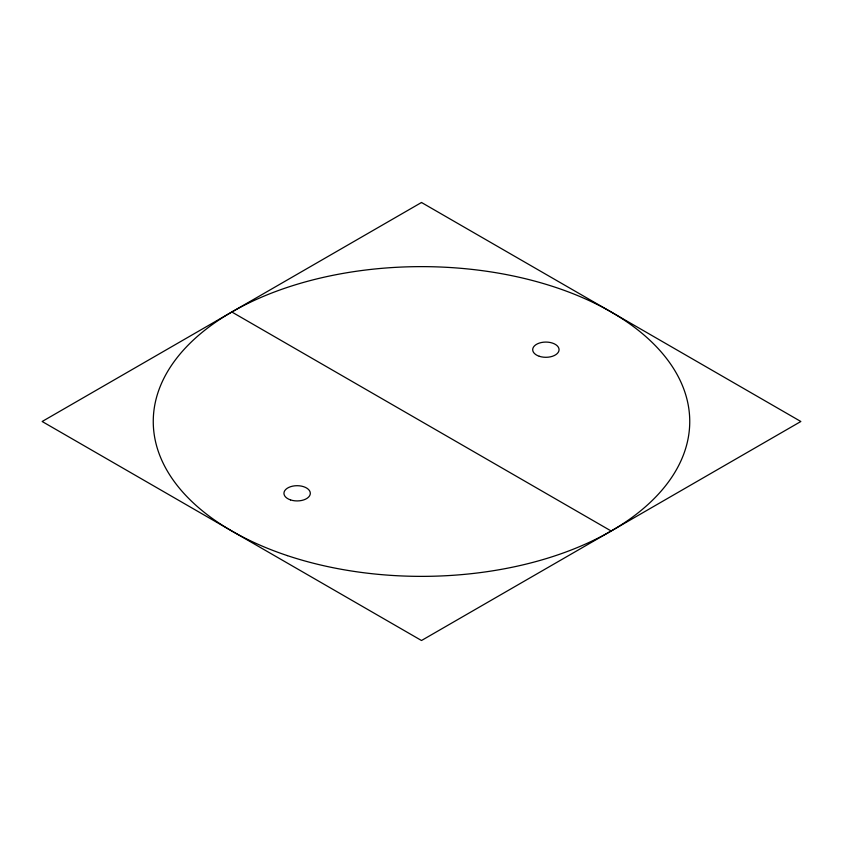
<?xml version="1.0" encoding="UTF-8"?>
<svg xmlns="http://www.w3.org/2000/svg" width="843" height="843" viewBox="0 0 843 843"><rect width="100%" height="100%" fill="white"/><g stroke="black" fill="none" stroke-linecap="round" stroke-linejoin="round"><path stroke-width="1.26" d="M231.825 311.994L611.175 531.006M421.5 202.489L42.15 421.5L421.5 640.511L800.85 421.5L421.5 202.489M290.529 499.91A13.193 7.619 0 0 0 310.319 493.313A13.193 7.619 0 0 0 290.529 486.717A13.193 7.619 0 0 0 290.529 499.91M539.278 356.283A13.193 7.619 0 0 0 559.067 349.687A13.193 7.619 0 0 0 539.278 343.09A13.193 7.619 0 0 0 539.278 356.283M287.379 555.621A268.243 154.87 0 0 0 689.743 421.5A268.243 154.87 0 0 0 287.379 287.379A268.243 154.87 0 0 0 287.379 555.621"/></g></svg>
